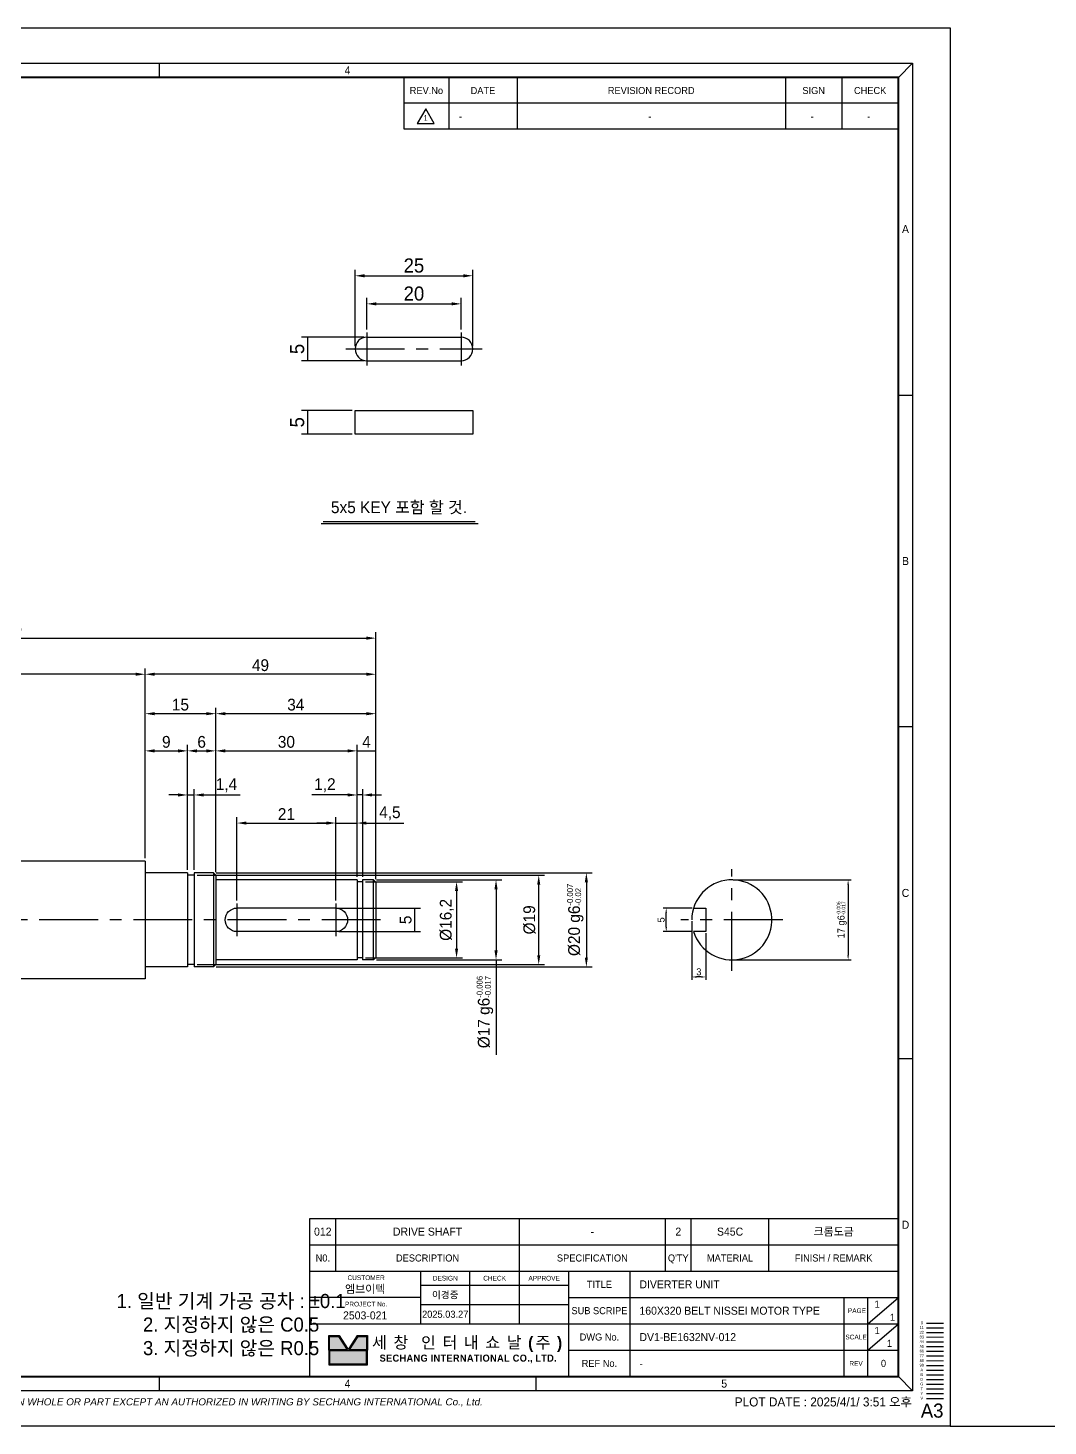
# Model space of a CAD drawing. Header units: inches. Extents: x 0 to 23821, y 0 to 11279.
# Drawn here: x 17704.1 to 17920.8, y 4956 to 5253 of the extents above; entities that cross this region are included whole.
import ezdxf
from ezdxf.enums import TextEntityAlignment as Align

# ---------------------------------------------------------------- set-up
doc = ezdxf.new("R2010")
doc.units = ezdxf.units.IN
doc.header["$LTSCALE"] = 10
doc.header["$MEASUREMENT"] = 0
for name, pattern in [('CENTER', [2, 1.25, -0.25, 0.25, -0.25]), ('HIDDEN', [0.375, 0.25, -0.125]), ('PHANTOM', [2.5, 1.25, -0.25, 0.25, -0.25, 0.25, -0.25])]:
    doc.linetypes.add(name, pattern=pattern)
doc.layers.get('Defpoints').update_dxf_attribs({"color": 8})
for name, color, linetype in [('11', 1, 'CENTER'), ('22', 2, 'HIDDEN'), ('44', 4, 'Continuous'), ('55', 5, 'Continuous'), ('66', 6, 'PHANTOM'), ('77', 40, 'HIDDEN'), ('99', 181, 'Continuous'), ('A', 8, 'Continuous'), ('B', 123, 'Continuous'), ('CENTER LINE', 1, 'CENTER'), ('D', 3, 'Continuous'), ('G', 231, 'Continuous'), ('T', 3, 'Continuous'), ('V', 1, 'Continuous'), ('Y', 60, 'Continuous')]:
    doc.layers.add(name, color=color, linetype=linetype)
doc.layers.add('33', color=3, linetype='PHANTOM', lineweight=9)
doc.layers.add('88', color=35, linetype='Continuous', lineweight=5)
doc.styles.add('ROMANS', font='romans.shx', dxfattribs={"width": 0.9, "bigfont": 'whgtxt.shx'})
doc.styles.add('SCI', font='')
doc.styles.get('SCI').set_extended_font_data('Gulim')
doc.dimstyles.new('SCH', dxfattribs={"dimtxt": 2.5, "dimasz": 2, "dimexe": 1.25, "dimexo": 0.625, "dimtad": 1, "dimdec": 8, "dimtxsty": 'SCI', "dimcen": 2.5, "dimclrd": 4, "dimclre": 4, "dimclrt": 7, "dimadec": 8, "dimazin": 2, "dimtfac": 1, "dimtdec": 8, "dimtmove": 0, "dimatfit": 3, "dimfxl": 1, "dimarcsym": 0})
doc.dimstyles.new('SCH$0', dxfattribs={"dimtxt": 2.5, "dimasz": 2, "dimexe": 1.25, "dimexo": 0.625, "dimtad": 1, "dimdec": 3, "dimtxsty": 'SCI', "dimcen": 2.5, "dimclrd": 4, "dimclre": 4, "dimclrt": 7, "dimadec": 8, "dimazin": 2, "dimtfac": 1, "dimtdec": 3, "dimtmove": 0, "dimatfit": 3, "dimfxl": 1, "dimarcsym": 0})

# ---------------------------------------------------------------- blocks, each defined once
blk = doc.blocks.new('A$C817d2088')
for p, q in [((-2.5, 5.5), (-2.5, 8.12)), ((2.5, 8.12), (2.5, 5.5)), ((2.5, 5.5), (-2.5, 5.5))]:
    blk.add_line(p, q)
blk.add_arc((0, 0), 8.5, 107.1046, 90)
at = {"layer": '11'}
for p, q in [((0, -10.8), (0, 10.8)), ((-10.8, 0), (10.8, 0))]:
    blk.add_line(p, q, dxfattribs=at)
blk = doc.blocks.new('*D1171')
at = {"color": 4, "lineweight": -2, "transparency": 16777216}
for p, q in [((17853.93, 5071.99), (17878.94, 5071.99)), ((17878.32, 5070.99), (17878.32, 5055.99)), ((17853.93, 5054.99), (17878.94, 5054.99))]:
    blk.add_line(p, q, dxfattribs=at)
at = {"color": 4, "transparency": 16777216}
for points in [[(17878.15, 5070.99), (17878.48, 5070.99), (17878.32, 5071.99)], [(17878.15, 5055.99), (17878.48, 5055.99), (17878.32, 5054.99)]]:
    blk.add_solid(points, dxfattribs=at)
at = {"layer": 'Defpoints', "color": 0, "transparency": 16777216}
for p in [(17853.62, 5071.99), (17853.62, 5054.99), (17878.32, 5054.99)]:
    blk.add_point(p, dxfattribs=at)
at = {"color": 7, "transparency": 16777216, "insert": (17876.96, 5063.49), "char_height": 1.5, "attachment_point": 5, "rotation": 90, "style": 'SCI'}
blk.add_mtext('\\A1;17{\\H1.00x;\\C7; g6{\\H0.5x;\\S-0.006^ -0.017;}}', dxfattribs=at)
blk = doc.blocks.new('*D1276')
at = {"color": 4, "lineweight": -2, "transparency": 16777216}
for p, q in [((17845.12, 5063.18), (17845.12, 5050.73)), ((17848.12, 5060.68), (17848.12, 5050.73)), ((17847.12, 5051.36), (17846.12, 5051.36))]:
    blk.add_line(p, q, dxfattribs=at)
at = {"color": 4, "transparency": 16777216}
for points in [[(17846.12, 5051.52), (17846.12, 5051.19), (17845.12, 5051.36)], [(17847.12, 5051.52), (17847.12, 5051.19), (17848.12, 5051.36)]]:
    blk.add_solid(points, dxfattribs=at)
at = {"layer": 'Defpoints', "color": 0, "transparency": 16777216}
for p in [(17845.12, 5063.49), (17848.12, 5060.99), (17845.12, 5051.36)]:
    blk.add_point(p, dxfattribs=at)
at = {"color": 7, "transparency": 16777216, "insert": (17846.62, 5052.44), "char_height": 1.5, "attachment_point": 5, "style": 'SCI'}
blk.add_mtext('3', dxfattribs=at)
blk = doc.blocks.new('*D1277')
at = {"color": 4, "lineweight": -2, "transparency": 16777216}
for p, q in [((17845.18, 5065.99), (17839.06, 5065.99)), ((17839.69, 5061.99), (17839.69, 5064.99)), ((17845.18, 5060.99), (17839.06, 5060.99))]:
    blk.add_line(p, q, dxfattribs=at)
at = {"color": 4, "transparency": 16777216}
for points in [[(17839.52, 5064.99), (17839.85, 5064.99), (17839.69, 5065.99)], [(17839.52, 5061.99), (17839.85, 5061.99), (17839.69, 5060.99)]]:
    blk.add_solid(points, dxfattribs=at)
at = {"layer": 'Defpoints', "color": 0, "transparency": 16777216}
for p in [(17839.69, 5065.99), (17845.5, 5065.99), (17845.5, 5060.99)]:
    blk.add_point(p, dxfattribs=at)
at = {"color": 7, "transparency": 16777216, "insert": (17838.61, 5063.49), "char_height": 1.5, "attachment_point": 5, "rotation": 90, "style": 'SCI'}
blk.add_mtext('5', dxfattribs=at)
blk = doc.blocks.new('A$Ce71b497e')
for p, q in [((-69.5, 12.5), (0, 12.5)), ((-69.5, 12.5), (-69.5, -12.5)), ((0, 12.5), (0, -12.5)), ((-84.5, 9.5), (-84, 10)), ((-84.5, 9.5), (-84.5, -9.5)), ((-84, 10), (-79.9, 10)), ((-84, 10), (-84, -10)), ((-79.9, 10), (-79.9, -10)), ((-79.9, 9.5), (-78.5, 9.5)), ((-78.5, 10), (-69.5, 10)), ((-78.5, 10), (-78.5, -10)), ((0, 10), (39, 10)), ((40, 9), (39, 10)), ((39, -10), (39, 10)), ((40, 9), (40, -9)), ((-118.5, 8), (-118, 8.5)), ((-118.5, 8), (-118.5, -8)), ((-118, 8.5), (-115.7, 8.5)), ((-118, -8.5), (-118, 8.5)), ((-115.7, 8.5), (-115.7, -8.5)), ((-115.7, 8.1), (-114.5, 8.1)), ((-114.5, 8.5), (-114.5, -8.5)), ((-114.5, 8.5), (-84.5, 8.5)), ((7.5, 3), (32.5, 3)), ((-110, 2.5), (-89, 2.5)), ((-110, -2.5), (-89, -2.5)), ((7.5, -3), (32.5, -3)), ((-118.5, -8), (-118, -8.5)), ((-118, -8.5), (-115.7, -8.5)), ((-115.7, -8.1), (-114.5, -8.1)), ((-114.5, -8.5), (-84.5, -8.5)), ((-84.5, -9.5), (-84, -10)), ((-84, -10), (-79.9, -10)), ((-79.9, -9.5), (-78.5, -9.5)), ((-78.5, -10), (-69.5, -10)), ((0, -10), (39, -10)), ((40, -9), (39, -10)), ((-69.5, -12.5), (0, -12.5))]:
    blk.add_line(p, q)
for centre, radius, start, end in [((7.5, 0), 3, 90, 270), ((32.5, 0), 3, 270, 90), ((-110, 0), 2.5, 90, 270), ((-89, 0), 2.5, 270, 90)]:
    blk.add_arc(centre, radius, start, end)
at = {"layer": '11'}
for p, q in [((-110, 3.5), (-110, -3.5)), ((-89, 3.5), (-89, -3.5)), ((7.5, 4), (7.5, -4)), ((32.5, 4), (32.5, -4)), ((-119.5, 0), (41, 0))]:
    blk.add_line(p, q, dxfattribs=at)
blk = doc.blocks.new('*D1360')
at = {"color": 4, "lineweight": -2, "transparency": 16777216}
for p, q in [((17748.52, 5067.62), (17748.52, 5085.31)), ((17769.52, 5067.62), (17769.52, 5085.31)), ((17750.52, 5084.06), (17767.52, 5084.06))]:
    blk.add_line(p, q, dxfattribs=at)
at = {"color": 4, "transparency": 16777216}
for points in [[(17750.52, 5084.39), (17750.52, 5083.72), (17748.52, 5084.06)], [(17767.52, 5084.39), (17767.52, 5083.72), (17769.52, 5084.06)]]:
    blk.add_solid(points, dxfattribs=at)
at = {"layer": 'Defpoints', "color": 0, "transparency": 16777216}
for p in [(17769.52, 5084.06), (17748.52, 5066.99), (17769.52, 5066.99)]:
    blk.add_point(p, dxfattribs=at)
at = {"color": 7, "transparency": 16777216, "insert": (17759.02, 5085.97), "char_height": 2.5, "attachment_point": 5, "style": 'SCI'}
blk.add_mtext('21', dxfattribs=at)
blk = doc.blocks.new('*D1361')
at = {"color": 4, "lineweight": -2, "transparency": 16777216}
for p, q in [((17744.02, 5073.62), (17744.02, 5100.64)), ((17774.02, 5072.62), (17774.02, 5100.64)), ((17746.02, 5099.39), (17772.02, 5099.39))]:
    blk.add_line(p, q, dxfattribs=at)
at = {"color": 4, "transparency": 16777216}
for points in [[(17746.02, 5099.72), (17746.02, 5099.05), (17744.02, 5099.39)], [(17772.02, 5099.72), (17772.02, 5099.05), (17774.02, 5099.39)]]:
    blk.add_solid(points, dxfattribs=at)
at = {"layer": 'Defpoints', "color": 0, "transparency": 16777216}
for p in [(17774.02, 5099.39), (17744.02, 5072.99), (17774.02, 5071.99)]:
    blk.add_point(p, dxfattribs=at)
at = {"color": 7, "transparency": 16777216, "insert": (17759.02, 5101.29), "char_height": 2.5, "attachment_point": 5, "style": 'SCI'}
blk.add_mtext('30', dxfattribs=at)
blk = doc.blocks.new('*D1362')
at = {"color": 4, "lineweight": -2, "transparency": 16777216}
for p, q in [((17774.02, 5072.62), (17774.02, 5091.27)), ((17775.22, 5072.62), (17775.22, 5091.27)), ((17772.02, 5090.02), (17764.39, 5090.02)), ((17775.22, 5090.02), (17774.02, 5090.02)), ((17777.22, 5090.02), (17779.22, 5090.02))]:
    blk.add_line(p, q, dxfattribs=at)
at = {"color": 4, "transparency": 16777216}
for points in [[(17772.02, 5090.36), (17772.02, 5089.69), (17774.02, 5090.02)], [(17777.22, 5090.36), (17777.22, 5089.69), (17775.22, 5090.02)]]:
    blk.add_solid(points, dxfattribs=at)
at = {"layer": 'Defpoints', "color": 0, "transparency": 16777216}
for p in [(17774.02, 5090.02), (17774.02, 5071.99), (17775.22, 5071.99)]:
    blk.add_point(p, dxfattribs=at)
at = {"color": 7, "transparency": 16777216, "insert": (17767.2, 5092.09), "char_height": 2.5, "attachment_point": 5, "style": 'SCI'}
blk.add_mtext('1,2', dxfattribs=at)
blk = doc.blocks.new('*D1278')
at = {"color": 4, "lineweight": -2, "transparency": 16777216}
for p, q in [((17774.02, 5072.62), (17774.02, 5100.64)), ((17778.02, 5072.12), (17778.02, 5100.64)), ((17774.02, 5099.39), (17778.02, 5099.39))]:
    blk.add_line(p, q, dxfattribs=at)
at = {"layer": 'Defpoints', "color": 0, "transparency": 16777216}
for p in [(17778.02, 5099.39), (17774.02, 5071.99), (17778.02, 5071.49)]:
    blk.add_point(p, dxfattribs=at)
at = {"color": 7, "transparency": 16777216, "insert": (17776.02, 5101.3), "char_height": 2.5, "attachment_point": 5, "style": 'SCI'}
blk.add_mtext('4', dxfattribs=at)
blk = doc.blocks.new('*D1279')
at = {"color": 4, "lineweight": -2, "transparency": 16777216}
for p, q in [((17744.02, 5073.62), (17744.02, 5108.54)), ((17778.02, 5072.12), (17778.02, 5108.54)), ((17776.02, 5107.29), (17746.02, 5107.29))]:
    blk.add_line(p, q, dxfattribs=at)
at = {"color": 4, "transparency": 16777216}
for points in [[(17746.02, 5107.62), (17746.02, 5106.96), (17744.02, 5107.29)], [(17776.02, 5107.62), (17776.02, 5106.96), (17778.02, 5107.29)]]:
    blk.add_solid(points, dxfattribs=at)
at = {"layer": 'Defpoints', "color": 0, "transparency": 16777216}
for p in [(17744.02, 5107.29), (17744.02, 5072.99), (17778.02, 5071.49)]:
    blk.add_point(p, dxfattribs=at)
at = {"color": 7, "transparency": 16777216, "insert": (17761.02, 5109.2), "char_height": 2.5, "attachment_point": 5, "style": 'SCI'}
blk.add_mtext('34', dxfattribs=at)
blk = doc.blocks.new('*D1280')
at = {"color": 4, "lineweight": -2, "transparency": 16777216}
for p, q in [((17729.02, 5076.62), (17729.02, 5100.64)), ((17738.02, 5074.12), (17738.02, 5100.64)), ((17731.02, 5099.39), (17736.02, 5099.39))]:
    blk.add_line(p, q, dxfattribs=at)
at = {"color": 4, "transparency": 16777216}
for points in [[(17731.02, 5099.72), (17731.02, 5099.05), (17729.02, 5099.39)], [(17736.02, 5099.72), (17736.02, 5099.05), (17738.02, 5099.39)]]:
    blk.add_solid(points, dxfattribs=at)
at = {"layer": 'Defpoints', "color": 0, "transparency": 16777216}
for p in [(17738.02, 5099.39), (17729.02, 5075.99), (17738.02, 5073.49)]:
    blk.add_point(p, dxfattribs=at)
at = {"color": 7, "transparency": 16777216, "insert": (17733.52, 5101.29), "char_height": 2.5, "attachment_point": 5, "style": 'SCI'}
blk.add_mtext('9', dxfattribs=at)
blk = doc.blocks.new('*D1281')
at = {"color": 4, "lineweight": -2, "transparency": 16777216}
for p, q in [((17738.02, 5074.12), (17738.02, 5100.64)), ((17744.02, 5073.62), (17744.02, 5100.64)), ((17740.02, 5099.39), (17742.02, 5099.39))]:
    blk.add_line(p, q, dxfattribs=at)
at = {"color": 4, "transparency": 16777216}
for points in [[(17740.02, 5099.72), (17740.02, 5099.05), (17738.02, 5099.39)], [(17742.02, 5099.72), (17742.02, 5099.05), (17744.02, 5099.39)]]:
    blk.add_solid(points, dxfattribs=at)
at = {"layer": 'Defpoints', "color": 0, "transparency": 16777216}
for p in [(17744.02, 5099.39), (17738.02, 5073.49), (17744.02, 5072.99)]:
    blk.add_point(p, dxfattribs=at)
at = {"color": 7, "transparency": 16777216, "insert": (17741.02, 5101.29), "char_height": 2.5, "attachment_point": 5, "style": 'SCI'}
blk.add_mtext('6', dxfattribs=at)
blk = doc.blocks.new('*D1282')
at = {"color": 4, "lineweight": -2, "transparency": 16777216}
for p, q in [((17729.02, 5076.62), (17729.02, 5108.54)), ((17744.02, 5073.62), (17744.02, 5108.54)), ((17742.02, 5107.29), (17731.02, 5107.29))]:
    blk.add_line(p, q, dxfattribs=at)
at = {"color": 4, "transparency": 16777216}
for points in [[(17731.02, 5107.62), (17731.02, 5106.96), (17729.02, 5107.29)], [(17742.02, 5107.62), (17742.02, 5106.96), (17744.02, 5107.29)]]:
    blk.add_solid(points, dxfattribs=at)
at = {"layer": 'Defpoints', "color": 0, "transparency": 16777216}
for p in [(17729.02, 5107.29), (17729.02, 5075.99), (17744.02, 5072.99)]:
    blk.add_point(p, dxfattribs=at)
at = {"color": 7, "transparency": 16777216, "insert": (17736.52, 5109.2), "char_height": 2.5, "attachment_point": 5, "style": 'SCI'}
blk.add_mtext('15', dxfattribs=at)
blk = doc.blocks.new('*D1283')
at = {"color": 4, "lineweight": -2, "transparency": 16777216}
for p, q in [((17738.02, 5074.12), (17738.02, 5091.27)), ((17739.42, 5074.12), (17739.42, 5091.27)), ((17736.02, 5090.02), (17734.02, 5090.02)), ((17738.02, 5090.02), (17739.42, 5090.02)), ((17741.42, 5090.02), (17749.17, 5090.02))]:
    blk.add_line(p, q, dxfattribs=at)
at = {"color": 4, "transparency": 16777216}
for points in [[(17736.02, 5090.36), (17736.02, 5089.69), (17738.02, 5090.02)], [(17741.42, 5090.36), (17741.42, 5089.69), (17739.42, 5090.02)]]:
    blk.add_solid(points, dxfattribs=at)
at = {"layer": 'Defpoints', "color": 0, "transparency": 16777216}
for p in [(17739.42, 5090.02), (17738.02, 5073.49), (17739.42, 5073.49)]:
    blk.add_point(p, dxfattribs=at)
at = {"color": 7, "transparency": 16777216, "insert": (17746.29, 5092.09), "char_height": 2.5, "attachment_point": 5, "style": 'SCI'}
blk.add_mtext('1,4', dxfattribs=at)
blk = doc.blocks.new('*D1284')
at = {"color": 4, "lineweight": -2, "transparency": 16777216}
for p, q in [((17769.52, 5067.62), (17769.52, 5085.31)), ((17774.02, 5072.62), (17774.02, 5085.31)), ((17767.52, 5084.06), (17765.52, 5084.06)), ((17769.52, 5084.06), (17774.02, 5084.06)), ((17776.02, 5084.06), (17783.98, 5084.06))]:
    blk.add_line(p, q, dxfattribs=at)
at = {"color": 4, "transparency": 16777216}
for points in [[(17767.52, 5084.39), (17767.52, 5083.72), (17769.52, 5084.06)], [(17776.02, 5084.39), (17776.02, 5083.72), (17774.02, 5084.06)]]:
    blk.add_solid(points, dxfattribs=at)
at = {"layer": 'Defpoints', "color": 0, "transparency": 16777216}
for p in [(17774.02, 5084.06), (17774.02, 5071.99), (17769.52, 5066.99)]:
    blk.add_point(p, dxfattribs=at)
at = {"color": 7, "transparency": 16777216, "insert": (17781, 5086.12), "char_height": 2.5, "attachment_point": 5, "style": 'SCI'}
blk.add_mtext('4,5', dxfattribs=at)
blk = doc.blocks.new('*D1285')
at = {"color": 4, "lineweight": -2, "transparency": 16777216}
for p, q in [((17729.02, 5076.62), (17729.02, 5116.92)), ((17776.02, 5115.67), (17731.02, 5115.67)), ((17778.02, 5072.12), (17778.02, 5116.92))]:
    blk.add_line(p, q, dxfattribs=at)
at = {"color": 4, "transparency": 16777216}
for points in [[(17731.02, 5116), (17731.02, 5115.34), (17729.02, 5115.67)], [(17776.02, 5116), (17776.02, 5115.34), (17778.02, 5115.67)]]:
    blk.add_solid(points, dxfattribs=at)
at = {"layer": 'Defpoints', "color": 0, "transparency": 16777216}
for p in [(17729.02, 5115.67), (17729.02, 5075.99), (17778.02, 5071.49)]:
    blk.add_point(p, dxfattribs=at)
at = {"color": 7, "transparency": 16777216, "insert": (17753.52, 5117.58), "char_height": 2.5, "attachment_point": 5, "style": 'SCI'}
blk.add_mtext('49', dxfattribs=at)
blk = doc.blocks.new('*D1286')
at = {"color": 4, "lineweight": -2, "transparency": 16777216}
for p, q in [((17659.52, 5076.62), (17659.52, 5116.92)), ((17727.02, 5115.67), (17661.52, 5115.67)), ((17729.02, 5076.62), (17729.02, 5116.92))]:
    blk.add_line(p, q, dxfattribs=at)
at = {"color": 4, "transparency": 16777216}
for points in [[(17661.52, 5116), (17661.52, 5115.34), (17659.52, 5115.67)], [(17727.02, 5116), (17727.02, 5115.34), (17729.02, 5115.67)]]:
    blk.add_solid(points, dxfattribs=at)
at = {"layer": 'Defpoints', "color": 0, "transparency": 16777216}
for p in [(17659.52, 5115.67), (17659.52, 5075.99), (17729.02, 5075.99)]:
    blk.add_point(p, dxfattribs=at)
at = {"color": 7, "transparency": 16777216, "insert": (17694.27, 5117.73), "char_height": 2.5, "attachment_point": 5, "style": 'SCI'}
blk.add_mtext('69,5', dxfattribs=at)
blk = doc.blocks.new('*D1290')
at = {"color": 4, "lineweight": -2, "transparency": 16777216}
for p, q in [((17619.52, 5073.12), (17619.52, 5124.59)), ((17621.52, 5123.34), (17776.02, 5123.34)), ((17778.02, 5072.12), (17778.02, 5124.59))]:
    blk.add_line(p, q, dxfattribs=at)
at = {"color": 4, "transparency": 16777216}
for points in [[(17621.52, 5123.67), (17621.52, 5123.01), (17619.52, 5123.34)], [(17776.02, 5123.67), (17776.02, 5123.01), (17778.02, 5123.34)]]:
    blk.add_solid(points, dxfattribs=at)
at = {"layer": 'Defpoints', "color": 0, "transparency": 16777216}
for p in [(17778.02, 5123.34), (17619.52, 5072.49), (17778.02, 5071.49)]:
    blk.add_point(p, dxfattribs=at)
at = {"color": 7, "transparency": 16777216, "insert": (17698.77, 5125.4), "char_height": 2.5, "attachment_point": 5, "style": 'SCI'}
blk.add_mtext('158,5', dxfattribs=at)
blk = doc.blocks.new('*D1291')
at = {"color": 4, "lineweight": -2, "transparency": 16777216}
for p, q in [((17770.14, 5065.99), (17787.51, 5065.99)), ((17786.26, 5065.99), (17786.26, 5060.99)), ((17770.14, 5060.99), (17787.51, 5060.99))]:
    blk.add_line(p, q, dxfattribs=at)
at = {"layer": 'Defpoints', "color": 0, "transparency": 16777216}
for p in [(17769.52, 5065.99), (17769.52, 5060.99), (17786.26, 5060.99)]:
    blk.add_point(p, dxfattribs=at)
at = {"color": 7, "transparency": 16777216, "insert": (17784.35, 5063.49), "char_height": 2.5, "attachment_point": 5, "rotation": 90, "style": 'SCI'}
blk.add_mtext('5', dxfattribs=at)
blk = doc.blocks.new('*D1292')
at = {"color": 4, "lineweight": -2, "transparency": 16777216}
for p, q in [((17775.84, 5071.59), (17796.41, 5071.59)), ((17795.16, 5069.59), (17795.16, 5057.39)), ((17775.84, 5055.39), (17796.41, 5055.39))]:
    blk.add_line(p, q, dxfattribs=at)
at = {"color": 4, "transparency": 16777216}
for points in [[(17794.82, 5069.59), (17795.49, 5069.59), (17795.16, 5071.59)], [(17794.82, 5057.39), (17795.49, 5057.39), (17795.16, 5055.39)]]:
    blk.add_solid(points, dxfattribs=at)
at = {"layer": 'Defpoints', "color": 0, "transparency": 16777216}
for p in [(17775.22, 5071.59), (17775.22, 5055.39), (17795.16, 5055.39)]:
    blk.add_point(p, dxfattribs=at)
at = {"color": 7, "transparency": 16777216, "insert": (17793.09, 5063.49), "char_height": 2.5, "attachment_point": 5, "rotation": 90, "style": 'SCI'}
blk.add_mtext('%%C16,2', dxfattribs=at)
blk = doc.blocks.new('*D1293')
at = {"color": 4, "lineweight": -2, "transparency": 16777216}
for p, q in [((17778.14, 5071.99), (17804.79, 5071.99)), ((17803.54, 5069.99), (17803.54, 5056.99)), ((17778.14, 5054.99), (17804.79, 5054.99)), ((17803.54, 5054.99), (17803.54, 5034.81))]:
    blk.add_line(p, q, dxfattribs=at)
at = {"color": 4, "transparency": 16777216}
for points in [[(17803.21, 5069.99), (17803.88, 5069.99), (17803.54, 5071.99)], [(17803.21, 5056.99), (17803.88, 5056.99), (17803.54, 5054.99)]]:
    blk.add_solid(points, dxfattribs=at)
at = {"layer": 'Defpoints', "color": 0, "transparency": 16777216}
for p in [(17777.52, 5071.99), (17777.52, 5054.99), (17803.54, 5054.99)]:
    blk.add_point(p, dxfattribs=at)
at = {"color": 7, "transparency": 16777216, "insert": (17801.19, 5043.9), "char_height": 2.5, "attachment_point": 5, "rotation": 90, "style": 'SCI'}
blk.add_mtext('\\A1;%%C17{\\H1.00x;\\C7; g6{\\H0.5x;\\S-0.006^ -0.017;}}', dxfattribs=at)
blk = doc.blocks.new('*D1294')
at = {"color": 4, "lineweight": -2, "transparency": 16777216}
for p, q in [((17740.04, 5072.99), (17813.86, 5072.99)), ((17812.61, 5055.99), (17812.61, 5070.99)), ((17740.04, 5053.99), (17813.86, 5053.99))]:
    blk.add_line(p, q, dxfattribs=at)
at = {"color": 4, "transparency": 16777216}
for points in [[(17812.28, 5070.99), (17812.94, 5070.99), (17812.61, 5072.99)], [(17812.28, 5055.99), (17812.94, 5055.99), (17812.61, 5053.99)]]:
    blk.add_solid(points, dxfattribs=at)
at = {"layer": 'Defpoints', "color": 0, "transparency": 16777216}
for p in [(17739.42, 5072.99), (17812.61, 5072.99), (17739.42, 5053.99)]:
    blk.add_point(p, dxfattribs=at)
at = {"color": 7, "transparency": 16777216, "insert": (17810.64, 5063.49), "char_height": 2.5, "attachment_point": 5, "rotation": 90, "style": 'SCI'}
blk.add_mtext('%%C19', dxfattribs=at)
blk = doc.blocks.new('*D1295')
at = {"color": 4, "lineweight": -2, "transparency": 16777216}
for p, q in [((17744.14, 5073.49), (17823.98, 5073.49)), ((17822.73, 5071.49), (17822.73, 5055.49)), ((17744.14, 5053.49), (17823.98, 5053.49))]:
    blk.add_line(p, q, dxfattribs=at)
at = {"color": 4, "transparency": 16777216}
for points in [[(17822.4, 5071.49), (17823.06, 5071.49), (17822.73, 5073.49)], [(17822.4, 5055.49), (17823.06, 5055.49), (17822.73, 5053.49)]]:
    blk.add_solid(points, dxfattribs=at)
at = {"layer": 'Defpoints', "color": 0, "transparency": 16777216}
for p in [(17743.52, 5073.49), (17743.52, 5053.49), (17822.73, 5053.49)]:
    blk.add_point(p, dxfattribs=at)
at = {"color": 7, "transparency": 16777216, "insert": (17820.37, 5063.49), "char_height": 2.5, "attachment_point": 5, "rotation": 90, "style": 'SCI'}
blk.add_mtext('\\A1;%%C20{\\H1.00x;\\C7; g6{\\H0.5x;\\S-0.007^ -0.02;}}', dxfattribs=at)
blk = doc.blocks.new('A$C5b8731fd')
for p, q in [((0, 0), (-2.25, -3.9)), ((2.25, -3.9), (0, 0)), ((-2.25, -3.9), (2.25, -3.9))]:
    blk.add_line(p, q)
blk = doc.blocks.new('SECHANG REV')
at = {"color": 7}
blk.add_line((-52.5, 0), (-52.5, 5.5), dxfattribs=at)
at = {"color": 3}
for p, q in [((-43, 5.5), (-43, 0)), ((-28.5, 5.5), (-28.5, 0)), ((28.5, 5.5), (28.5, 0)), ((40.5, 5.5), (40.5, 0)), ((52.5, 5.5), (52.5, 0))]:
    blk.add_line(p, q, dxfattribs=at)
blk.add_line((52.5, 0), (-52.5, 0))
blk = doc.blocks.new('A$Ce02b700d')
h = blk.add_hatch(color=5)
h.dxf.hatch_style = 1
h.paths.add_polyline_path([(145.04, -139), (144.1, -139), (144.1, -140.4), (145.97, -140.4)])
h.paths.add_polyline_path([(148.03, -139), (147.09, -139), (146.16, -140.4), (148.03, -140.4)])
h.paths.add_polyline_path([(148.03, -140.5), (144.1, -140.5), (144.1, -141.9), (148.03, -141.9)])
at = {"color": 2}
for p, q in [((6, -3.75), (7.5, -5.25)), ((46, -5), (46, -3.75)), ((46, -3.75), (46, -5.25)), ((86, -3.75), (86, -5.25)), ((126, -3.75), (126, -5.25)), ((206, -3.75), (204.5, -5.25)), ((7.5, -143.25), (6, -144.75)), ((46, -143.25), (46, -144.75)), ((86, -143.25), (86, -144.75)), ((126, -143.25), (126, -144.75)), ((166, -143.25), (166, -144.75)), ((204.5, -143.25), (206, -144.75))]:
    blk.add_line(p, q, dxfattribs=at)
at = {"color": 40}
for p, q in [((23.5, -9.25), (23.5, -5.25)), ((46, -9.25), (46, -5.25))]:
    blk.add_line(p, q, dxfattribs=at)
at = {"color": 3}
blk.add_line((152, -5.25), (204.5, -5.25), dxfattribs=at)
blk.add_line((152, -5.25), (204.5, -5.25), dxfattribs=at)
for p, q in [((6, -39), (7.5, -39)), ((204.5, -39), (206, -39)), ((7.5, -74.25), (6, -74.25)), ((206, -74.25), (204.5, -74.25)), ((7.5, -109.5), (6, -109.5)), ((206, -109.5), (204.5, -109.5)), ((142, -126.45), (204.5, -126.45)), ((142, -143.25), (142, -126.45)), ((204.5, -126.45), (204.5, -143.25)), ((142, -129.25), (204.5, -129.25)), ((142, -132.05), (204.5, -132.05)), ((153.75, -132.05), (153.75, -137.65)), ((159, -137.65), (159, -132.05)), ((164.25, -137.65), (164.25, -132.05)), ((169.5, -143.25), (169.5, -132.05)), ((153.75, -133.55), (169.5, -133.55)), ((198.75, -143.25), (198.75, -134.85)), ((201.25, -137.65), (204.5, -134.85)), ((201.25, -143.25), (201.25, -134.85)), ((142, -137.65), (204.5, -137.65)), ((201.25, -140.45), (204.5, -137.65)), ((207.48, -137.56), (209.29, -137.56)), ((144, -140.45), (144, -138.9)), ((144, -138.9), (145.1, -138.9)), ((144.1, -140.4), (144.1, -139)), ((144.1, -139), (145.04, -139)), ((145.04, -139), (145.97, -140.4)), ((145.1, -138.9), (146.07, -140.36)), ((147.04, -138.9), (146.07, -140.36)), ((147.09, -139), (146.16, -140.4)), ((147.04, -138.9), (148.13, -138.9)), ((147.09, -139), (148.03, -139)), ((148.03, -139), (148.03, -140.4)), ((148.13, -138.9), (148.13, -140.45)), ((144, -140.45), (144, -142)), ((145.97, -140.4), (144.1, -140.4)), ((148.03, -140.5), (144.1, -140.5)), ((144.1, -140.5), (144.1, -141.9)), ((148.03, -140.4), (146.16, -140.4)), ((148.03, -141.9), (148.03, -140.5)), ((148.13, -142), (148.13, -140.45)), ((144, -142), (148.13, -142)), ((144.1, -141.9), (148.03, -141.9)), ((142, -143.25), (204.5, -143.25))]:
    blk.add_line(p, q)
at = {"color": 1}
blk.add_lwpolyline([(0, 0), (210, 0), (210, -148.5), (0, -148.5)], close=True, dxfattribs=at)
at = {"color": 2}
blk.add_lwpolyline([(6, -3.75), (206, -3.75), (206, -144.75), (6, -144.75)], close=True, dxfattribs=at)
at = {"const_width": 0.2}
blk.add_lwpolyline([(7.5, -5.25), (204.5, -5.25), (204.5, -143.25), (7.5, -143.25)], close=True, dxfattribs=at)
at = {"color": 40}
blk.add_lwpolyline([(7.5, -9.25), (46, -9.25)], dxfattribs=at)
for points in [[(22.22, -16.54), (23.84, -13.72), (20.59, -13.72)], [(25.47, -16.54), (27.09, -13.72), (23.84, -13.72)], [(33.58, -16.54), (35.21, -13.72), (31.96, -13.72)], [(36.83, -16.54), (38.46, -13.72), (35.21, -13.72)], [(40.08, -16.54), (41.71, -13.72), (38.46, -13.72)]]:
    blk.add_lwpolyline(points, close=True)
blk.add_circle((14.59, -14.92), 3.75)
at = {"layer": '11'}
blk.add_line((207.48, -138.06), (209.29, -138.06), dxfattribs=at)
at = {"layer": '22'}
blk.add_line((207.48, -138.56), (209.29, -138.56), dxfattribs=at)
at = {"layer": '33'}
blk.add_line((207.48, -139.06), (209.29, -139.06), dxfattribs=at)
at = {"layer": '44'}
blk.add_line((207.48, -139.56), (209.29, -139.56), dxfattribs=at)
at = {"layer": '55'}
blk.add_line((207.48, -140.06), (209.29, -140.06), dxfattribs=at)
at = {"layer": '66'}
blk.add_line((207.48, -140.56), (209.29, -140.56), dxfattribs=at)
at = {"layer": '77'}
blk.add_line((207.48, -141.06), (209.29, -141.06), dxfattribs=at)
at = {"layer": '88'}
blk.add_line((207.48, -141.56), (209.29, -141.56), dxfattribs=at)
at = {"layer": '99'}
blk.add_line((207.48, -142.06), (209.29, -142.06), dxfattribs=at)
at = {"layer": 'A'}
blk.add_line((207.48, -142.56), (209.29, -142.56), dxfattribs=at)
at = {"layer": 'B'}
blk.add_line((207.48, -143.06), (209.29, -143.06), dxfattribs=at)
at = {"layer": 'D'}
for p, q in [((144.75, -129.25), (144.75, -126.45)), ((164.25, -129.25), (164.25, -126.45)), ((179.75, -129.25), (179.75, -126.45)), ((182.5, -129.25), (182.5, -126.45)), ((190.75, -129.25), (190.75, -126.45)), ((144.75, -132.05), (144.75, -129.25)), ((164.25, -132.05), (164.25, -129.25)), ((179.75, -132.05), (179.75, -129.25)), ((182.5, -132.05), (182.5, -129.25)), ((190.75, -132.05), (190.75, -129.25)), ((176, -143.25), (176, -132.05)), ((153.75, -134.85), (142, -134.85)), ((169.5, -134.85), (204.5, -134.85)), ((153.75, -135.6), (169.5, -135.6)), ((169.5, -140.45), (204.5, -140.45)), ((207.48, -143.56), (209.29, -143.56))]:
    blk.add_line(p, q, dxfattribs=at)
at = {"layer": 'G'}
blk.add_line((207.48, -144.06), (209.29, -144.06), dxfattribs=at)
at = {"layer": 'T'}
blk.add_line((207.48, -144.56), (209.29, -144.56), dxfattribs=at)
at = {"layer": 'V'}
blk.add_line((207.48, -145.56), (209.29, -145.56), dxfattribs=at)
at = {"layer": 'Y'}
blk.add_line((207.48, -145.06), (209.29, -145.06), dxfattribs=at)
for name, p, xscale, yscale, zscale in [('SECHANG REV', (178.25, -8), 0.5, 0.5, 0.5), ('SECHANG REV', (178.25, -10.75), 0.5, 0.5, 0.5), ('A$C5b8731fd', (154.3, -8.58), 0.3999999999999999, 0.3999999999999999, 0.3999999999999999)]:
    blk.add_blockref(name, p, dxfattribs=dict(xscale=xscale, yscale=yscale, zscale=zscale))
at = {"color": 2, "style": 'SCI'}
blk.add_text('1', height=0.5, dxfattribs=at).set_placement((26, -4.38), align=Align.MIDDLE_CENTER)
at = {"style": 'SCI'}
for s, height, p in [('Project No.', 2, (15.5, -7.25)), ('N0.', 0.75, (143.38, -130.65)), ('DESCRIPTION', 0.75, (154.5, -130.65)), ('SPECIFICATION', 0.75, (172, -130.65)), ("Q'TY", 0.75, (181.12, -130.65)), ('MATERIAL', 0.75, (186.62, -130.65)), ('FINISH / REMARK', 0.75, (197.62, -130.65)), ('이경중', 0.75, (156.38, -134.57)), ('0', 0.3, (206.98, -137.54))]:
    blk.add_text(s, height=height, dxfattribs=at).set_placement(p, align=Align.MIDDLE_CENTER)
for p in [(157.84, -9.77), (177.93, -9.77), (195.18, -9.77), (201.18, -9.77)]:
    blk.add_text('-', height=0.75, dxfattribs=at).set_placement(p)
at = {"style": 'ROMANS', "width": 0.8}
for s, p in [('(', (30.29, -14.66)), (')', (42.92, -14.66))]:
    blk.add_text(s, height=3.08, dxfattribs=at).set_placement(p, align=Align.MIDDLE_CENTER)
at = {"linetype": 'Continuous', "style": 'SCI'}
blk.add_text('PLOT DATE : 2025/4/1/ 3:51 오후', height=0.96, dxfattribs=at).set_placement((205.93, -146.42), align=Align.RIGHT)
at = {"color": 2, "style": 'SCI'}
blk.add_text('A3', height=1.5, dxfattribs=at).set_placement((209.28, -148.06), align=Align.BOTTOM_RIGHT)
at = {"color": 2, "attachment_point": 5, "style": 'SCI'}
for s, insert, char_height, width in [('1', (26, -4.5), 0.85, 40), ('2', (66, -4.5), 0.85, 40), ('3', (106, -4.5), 0.85, 40), ('4', (146, -4.5), 0.85, 40), ('A', (6.75, -21.37), 0.85, 1.5), ('A', (205.25, -21.37), 0.85, 1.5), ('B', (6.75, -56.62), 0.85, 1.5), ('B', (205.25, -56.62), 0.85, 1.5), ('C', (6.75, -91.88), 0.85, 1.5), ('C', (205.25, -91.88), 0.85, 1.5), ('D', (6.75, -127.12), 0.85, 1.5), ('D', (205.25, -127.12), 0.85, 1.5), ('1. 일반 기계 가공 공차 : ±0.1\\P2. 지정하지 않은 C0.5\\P3. 지정하지 않은 R0.5', (133.64, -137.8), 1.5, 41.7909), ('1', (26, -144), 0.85, 40), ('2', (66, -144), 0.85, 40), ('3', (106, -144), 0.85, 40), ('4', (146, -144), 0.85, 40), ('5', (186, -144), 0.85, 40)]:
    blk.add_mtext(s, dxfattribs=dict(at, insert=insert, char_height=char_height, width=width))
at = {"style": 'SCI'}
for s, insert, char_height, width, attachment_point in [('REV.No', (154.38, -6.65), 0.75, 4.75, 5), ('DATE', (160.38, -6.65), 0.75, 7.25, 5), ('REVISION RECORD', (178.25, -6.65), 0.75, 28.5, 5), ('SIGN', (195.5, -6.65), 0.75, 6, 5), ('CHECK', (201.5, -6.65), 0.75, 6, 5), ('{\\fGulim|b0|i0|c129|p50;1}', (154.3, -9.56), 0.6, 1.8015, 5), (' CUSTOMER', (147.88, -132.75), 0.5, 11.75, 5), ('DESIGN', (156.38, -132.8), 0.5, 5.25, 5), ('CHECK', (161.62, -132.8), 0.5, 5.25, 5), ('APPROVE', (166.88, -132.8), 0.5, 5.25, 5), ('TITLE', (172.75, -133.45), 0.75, 6.5, 5), (' PROJECT No.', (147.88, -135.55), 0.5, 11.75, 5), ('SUB SCRIPE', (172.75, -136.25), 0.75, 6.5, 5), (' PAGE', (200, -136.25), 0.5, 2.5, 5), ('\\pi0.71363;1', (201.25, -135.55), 0.75, 1.625, 4), ('\\pi0.71363;1', (202.88, -136.95), 0.75, 1.625, 4), ('\\pi0.71363;1', (201.25, -138.35), 0.75, 1.625, 4), ('{\\fGulim|b1|i0|c129|p50;\\T1.45;세창 인터내쇼날(주)}', (158.82, -139.82), 1.25, 19.3667, 5), ('DWG No.', (172.75, -139.05), 0.75, 6.5, 5), ('SCALE', (200, -139.05), 0.5, 2.5, 5), ('{\\fGulim|b1|i0|c129|p50;\\T1.05;SECHANG INTERNATIONAL CO., LTD.}', (158.82, -141.37), 0.75, 19.3667, 5), ('REF No.', (172.75, -141.85), 0.75, 6.5, 5), ('REV', (200, -141.85), 0.5, 2.5, 5)]:
    blk.add_mtext(s, dxfattribs=dict(at, insert=insert, char_height=char_height, width=width, attachment_point=attachment_point))
at = {"color": 3, "insert": (6, -146), "char_height": 0.75, "width": 200.0119, "attachment_point": 4, "style": 'SCI'}
blk.add_mtext('{\\fArial|b0|i1|c0|p34;THIS DRAWING CONTAINS CONFIDENTIAL INFORMATION PROPRIETARY TO SECHANG INTERNATIONAL Co., Ltd.   IT MUST NOT BE REPRODUCED OR DISCLOSED TO OTHERS OR USED IN  ANY OTHER WAY IN WHOLE OR PART EXCEPT AN AUTHORIZED IN WRITING BY SECHANG INTERNATIONAL Co., Ltd.  }', dxfattribs=at)
at = {"layer": '11', "style": 'SCI'}
blk.add_text('11', height=0.3, dxfattribs=at).set_placement((206.98, -138.04), align=Align.MIDDLE_CENTER)
at = {"layer": '22', "style": 'SCI'}
blk.add_text('22', height=0.3, dxfattribs=at).set_placement((206.98, -138.54), align=Align.MIDDLE_CENTER)
at = {"layer": '33', "style": 'SCI'}
blk.add_text('33', height=0.3, dxfattribs=at).set_placement((206.98, -139.04), align=Align.MIDDLE_CENTER)
at = {"layer": '44', "style": 'SCI'}
blk.add_text('44', height=0.3, dxfattribs=at).set_placement((206.98, -139.54), align=Align.MIDDLE_CENTER)
at = {"layer": '55', "style": 'SCI'}
blk.add_text('55', height=0.3, dxfattribs=at).set_placement((206.98, -140.04), align=Align.MIDDLE_CENTER)
at = {"layer": '66', "style": 'SCI'}
blk.add_text('66', height=0.3, dxfattribs=at).set_placement((206.98, -140.54), align=Align.MIDDLE_CENTER)
at = {"layer": '77', "style": 'SCI'}
blk.add_text('77', height=0.3, dxfattribs=at).set_placement((206.98, -141.04), align=Align.MIDDLE_CENTER)
at = {"layer": '88', "style": 'SCI'}
blk.add_text('88', height=0.3, dxfattribs=at).set_placement((206.98, -141.54), align=Align.MIDDLE_CENTER)
at = {"layer": '99', "style": 'SCI'}
blk.add_text('99', height=0.3, dxfattribs=at).set_placement((206.98, -142.04), align=Align.MIDDLE_CENTER)
at = {"layer": 'A', "style": 'SCI'}
blk.add_text('A', height=0.3, dxfattribs=at).set_placement((206.98, -142.54), align=Align.MIDDLE_CENTER)
at = {"layer": 'B', "style": 'SCI'}
blk.add_text('B', height=0.3, dxfattribs=at).set_placement((206.98, -143.04), align=Align.MIDDLE_CENTER)
at = {"layer": 'D', "style": 'SCI'}
blk.add_text('D', height=0.3, dxfattribs=at).set_placement((206.98, -143.54), align=Align.MIDDLE_CENTER)
at = {"layer": 'G', "style": 'SCI'}
blk.add_text('G', height=0.3, dxfattribs=at).set_placement((206.98, -144.04), align=Align.MIDDLE_CENTER)
at = {"layer": 'T', "style": 'SCI'}
blk.add_text('T', height=0.3, dxfattribs=at).set_placement((206.98, -144.54), align=Align.MIDDLE_CENTER)
at = {"layer": 'V', "style": 'SCI'}
blk.add_text('V', height=0.3, dxfattribs=at).set_placement((206.98, -145.54), align=Align.MIDDLE_CENTER)
at = {"layer": 'Y', "style": 'SCI'}
blk.add_text('Y', height=0.3, dxfattribs=at).set_placement((206.98, -145.04), align=Align.MIDDLE_CENTER)
blk = doc.blocks.new('*D1449')
at = {"color": 4, "lineweight": -2, "transparency": 16777216}
for p, q in [((17775.49, 5187.27), (17762.22, 5187.27)), ((17763.47, 5187.27), (17763.47, 5182.27)), ((17775.49, 5182.27), (17762.22, 5182.27))]:
    blk.add_line(p, q, dxfattribs=at)
at = {"layer": 'Defpoints', "color": 0, "transparency": 16777216}
for p in [(17776.11, 5187.27), (17763.47, 5182.27), (17776.11, 5182.27)]:
    blk.add_point(p, dxfattribs=at)
at = {"color": 7, "transparency": 16777216, "insert": (17761.31, 5184.77), "char_height": 3, "attachment_point": 5, "rotation": 90, "style": 'SCI'}
blk.add_mtext('5', dxfattribs=at)
blk = doc.blocks.new('*D1450')
at = {"color": 4, "lineweight": -2, "transparency": 16777216}
for p, q in [((17772.99, 5171.69), (17762.22, 5171.69)), ((17763.47, 5171.69), (17763.47, 5166.69)), ((17772.99, 5166.69), (17762.22, 5166.69))]:
    blk.add_line(p, q, dxfattribs=at)
at = {"layer": 'Defpoints', "color": 0, "transparency": 16777216}
for p in [(17773.61, 5171.69), (17763.47, 5166.69), (17773.61, 5166.69)]:
    blk.add_point(p, dxfattribs=at)
at = {"color": 7, "transparency": 16777216, "insert": (17761.31, 5169.19), "char_height": 3, "attachment_point": 5, "rotation": 90, "style": 'SCI'}
blk.add_mtext('5', dxfattribs=at)
blk = doc.blocks.new('*D1451')
at = {"color": 4, "lineweight": -2, "transparency": 16777216}
for p, q in [((17773.61, 5185.39), (17773.61, 5201.57)), ((17798.61, 5185.39), (17798.61, 5201.57)), ((17775.61, 5200.32), (17796.61, 5200.32))]:
    blk.add_line(p, q, dxfattribs=at)
at = {"color": 4, "transparency": 16777216}
for points in [[(17775.61, 5200.65), (17775.61, 5199.98), (17773.61, 5200.32)], [(17796.61, 5200.65), (17796.61, 5199.98), (17798.61, 5200.32)]]:
    blk.add_solid(points, dxfattribs=at)
at = {"layer": 'Defpoints', "color": 0, "transparency": 16777216}
for p in [(17798.61, 5200.32), (17773.61, 5184.77), (17798.61, 5184.77)]:
    blk.add_point(p, dxfattribs=at)
at = {"color": 7, "transparency": 16777216, "insert": (17786.11, 5202.48), "char_height": 3, "attachment_point": 5, "style": 'SCI'}
blk.add_mtext('25', dxfattribs=at)
blk = doc.blocks.new('*D1455')
at = {"color": 4, "lineweight": -2, "transparency": 16777216}
for p, q in [((17776.11, 5188.89), (17776.11, 5195.6)), ((17796.11, 5188.89), (17796.11, 5195.6)), ((17778.11, 5194.35), (17794.11, 5194.35))]:
    blk.add_line(p, q, dxfattribs=at)
at = {"color": 4, "transparency": 16777216}
for points in [[(17778.11, 5194.69), (17778.11, 5194.02), (17776.11, 5194.35)], [(17794.11, 5194.69), (17794.11, 5194.02), (17796.11, 5194.35)]]:
    blk.add_solid(points, dxfattribs=at)
at = {"layer": 'Defpoints', "color": 0, "transparency": 16777216}
for p in [(17796.11, 5194.35), (17776.11, 5188.27), (17796.11, 5188.27)]:
    blk.add_point(p, dxfattribs=at)
at = {"color": 7, "transparency": 16777216, "insert": (17786.11, 5196.52), "char_height": 3, "attachment_point": 5, "style": 'SCI'}
blk.add_mtext('20', dxfattribs=at)

msp = doc.modelspace()

# ---------------------------------------------------------------- linework, layer by layer
for p, q in [((17776.11132685, 5187.26565115), (17796.11132685, 5187.26565115)), ((17776.11132685, 5182.26565115), (17796.11132685, 5182.26565115))]:
    msp.add_line(p, q)
at = {"color": 3}
for p, q in [((17766.38778861, 5147.72641336), (17799.7790291, 5147.72641336)), ((17766.81046904, 5148.11716317), (17799.09219145, 5148.11716317))]:
    msp.add_line(p, q, dxfattribs=at)
msp.add_lwpolyline([(17773.61132685, 5171.68666967), (17798.61132685, 5171.68666967), (17798.61132685, 5166.68666967), (17773.61132685, 5166.68666967)], close=True)
for centre, start, end in [((17776.11132685, 5184.76565115), 90, 270), ((17796.11132685, 5184.76565115), 270, 90)]:
    msp.add_arc(centre, 2.5, start, end)
at = {"layer": 'CENTER LINE'}
for p, q in [((17776.11132685, 5188.26565115), (17776.11132685, 5181.26565115)), ((17796.11132685, 5188.26565115), (17796.11132685, 5181.26565115)), ((17771.61132685, 5184.76565115), (17800.61132685, 5184.76565115))]:
    msp.add_line(p, q, dxfattribs=at)
at = {"layer": 'Defpoints', "color": 8}
msp.add_line((17900, 4955.9621525), (17950, 4955.9621525), dxfattribs=at)

# ---------------------------------------------------------------- block references
at = {"xscale": 2, "yscale": 2, "zscale": 2}
msp.add_blockref('A$Ce02b700d', (17480, 5252.9621525), dxfattribs=at)
at = {"xscale": -1}
msp.add_blockref('A$Ce71b497e', (17659.51742102, 5063.49320269), dxfattribs=at)
at = {"rotation": 90}
msp.add_blockref('A$C817d2088', (17853.61967929, 5063.49320269), dxfattribs=at)

# ---------------------------------------------------------------- texts
at = {"style": 'SCI'}
for s, height, p in [('012', 1.7, (17766.75, 4997.2621525)), ('DRIVE SHAFT', 1.7, (17789, 4997.2621525)), ('-', 1.7, (17824, 4997.2621525)), ('2', 1.7, (17842.25, 4997.2621525)), ('S45C', 1.7, (17853.25, 4997.2621525)), ('크롬도금', 1.7, (17875.25, 4997.2621525)), ('엠브이텍', 1.7, (17775.75, 4985.06572651)), ('2503-021', 1.7, (17775.75, 4979.46572651)), ('2025.03.27', 1.5, (17792.75, 4979.7121525)), ('1', 1.5, (17887.09621973, 4973.52772756))]:
    msp.add_text(s, height=height, dxfattribs=at).set_placement(p, align=Align.MIDDLE_CENTER)
for s, p in [('DIVERTER UNIT', (17834, 4986.0621525)), ('160X320 BELT NISSEI MOTOR TYPE', (17834, 4980.4621525)), ('DV1-BE1632NV-012', (17834, 4974.8621525)), ('-', (17834, 4969.2621525))]:
    msp.add_text(s, height=1.7, dxfattribs=at).set_placement(p, align=Align.MIDDLE_LEFT)
at = {"color": 7, "insert": (17782.9362028, 5151.01065403), "char_height": 2.5, "attachment_point": 5, "style": 'SCI'}
msp.add_mtext('5x5 KEY 포함 할 것.', dxfattribs=at)
at = {"insert": (17882.5, 4969.2621525), "char_height": 1.5, "width": 6.5, "attachment_point": 4, "style": 'SCI'}
msp.add_mtext('\\pi2.78862;0', dxfattribs=at)

# ---------------------------------------------------------------- dimensions: what is measured, and where the dimension line sits
for base, p1, p2, dimstyle, override, picture, middle in [((17798.61132685, 5200.31675397), (17773.61132685, 5184.76565115), (17798.61132685, 5184.76565115), 'SCH$0', {"dimtxt": 3}, '*D1451', (17786.11132685, 5202.47970337)), ((17796.11132685, 5194.35454084), (17776.11132685, 5188.26565115), (17796.11132685, 5188.26565115), 'SCH$0', {"dimtxt": 3}, '*D1455', (17786.11132685, 5196.51749024)), ((17778.0174210204, 5123.3388916151), (17619.5174210204, 5072.493202685), (17778.0174210204, 5071.493202685), 'SCH', {"dimcen": 1}, '*D1290', (17698.7674210204, 5125.4019741716)), ((17659.5174210204, 5115.6687432208), (17729.0174210204, 5075.993202685), (17659.5174210204, 5075.993202685), 'SCH', {"dimcen": 1}, '*D1286', (17694.2674210204, 5117.73016133)), ((17729.0174210204, 5115.6687432208), (17778.0174210204, 5071.493202685), (17729.0174210204, 5075.993202685), 'SCH', {"dimcen": 1}, '*D1285', (17753.5174210204, 5117.5770321688)), ((17729.0174210204, 5107.2892063481), (17744.0174210204, 5072.993202685), (17729.0174210204, 5075.993202685), 'SCH', {"dimcen": 1}, '*D1282', (17736.5174210204, 5109.1991597436)), ((17744.0174210204, 5107.2892063481), (17778.0174210204, 5071.493202685), (17744.0174210204, 5072.993202685), 'SCH', {"dimcen": 1}, '*D1279', (17761.0174210204, 5109.1974952962)), ((17738.0174210204, 5099.3877733065), (17729.0174210204, 5075.993202685), (17738.0174210204, 5073.493202685), 'SCH', {"dimcen": 1}, '*D1280', (17733.5174210204, 5101.2943978072)), ((17744.0174210204, 5099.3877733065), (17738.0174210204, 5073.493202685), (17744.0174210204, 5072.993202685), 'SCH', {"dimcen": 1}, '*D1281', (17741.0174210204, 5101.2943978072)), ((17774.0174210204, 5099.3877733065), (17744.0174210204, 5072.993202685), (17774.0174210204, 5071.993202685), 'SCH', {"dimcen": 1}, '*D1361', (17759.0174210204, 5101.2943978072)), ((17778.01742102, 5099.38777331), (17774.01742102, 5071.99320269), (17778.01742102, 5071.49320269), 'SCH', {"dimcen": 1}, '*D1278', (17776.01742102, 5101.29606225)), ((17739.41742102, 5090.02241245), (17738.01742102, 5073.49320269), (17739.41742102, 5073.49320269), 'SCH', {"dimcen": 1}, '*D1283', (17746.29275391, 5092.08549501)), ((17774.01742102, 5090.02241245), (17775.21742102, 5071.99320269), (17774.01742102, 5071.99320269), 'SCH', {"dimcen": 1}, '*D1362', (17767.20367268, 5092.08549501)), ((17774.01742102, 5084.05779142), (17769.51742102, 5066.99320269), (17774.01742102, 5071.99320269), 'SCH', {"dimcen": 1}, '*D1284', (17781.00094299, 5086.12087398)), ((17769.5174210204, 5084.0577914223), (17748.5174210204, 5066.993202685), (17769.5174210204, 5066.993202685), 'SCH', {"dimcen": 1}, '*D1360', (17759.0174210204, 5085.9677448178))]:
    dim = msp.add_linear_dim(base=base, p1=p1, p2=p2, dimstyle=dimstyle, override=override)
    dim.commit()
    dim.dimension.update_dxf_attribs({"geometry": picture, "text_midpoint": middle})
for base, p1, p2, angle, dimstyle, override, picture, middle in [((17763.47476696, 5182.26565115), (17776.11132685, 5187.26565115), (17776.11132685, 5182.26565115), 90, 'SCH$0', {"dimtxt": 3}, '*D1449', (17761.3138149, 5184.76565115)), ((17763.47476696, 5166.68666967), (17773.61132685, 5171.68666967), (17773.61132685, 5166.68666967), 90, 'SCH$0', {"dimtxt": 3}, '*D1450', (17761.3138149, 5169.18666967)), ((17786.2581243378, 5060.993202685), (17769.5174210204, 5065.993202685), (17769.5174210204, 5060.993202685), 90, 'SCH', {"dimcen": 1}, '*D1291', (17784.3531642845, 5063.493202685)), ((17839.6872136921, 5065.993202685), (17845.4956408864, 5060.993202685), (17845.4956408864, 5065.993202685), 90, 'SCH', {"dimscale": 0.5, "dimtxt": 3, "dimcen": 1}, '*D1277', (17838.6067376601, 5063.493202685)), ((17845.11967929, 5051.35775688), (17848.11967929, 5060.99320269), (17845.11967929, 5063.49320269), 180, 'SCH', {"dimscale": 0.5, "dimtxt": 3, "dimcen": 1}, '*D1276', (17846.61967929, 5052.43923158))]:
    dim = msp.add_linear_dim(base=base, p1=p1, p2=p2, angle=angle, dimstyle=dimstyle, override=override)
    dim.commit()
    dim.dimension.update_dxf_attribs({"geometry": picture, "text_midpoint": middle})
for base, p1, p2, text, override, picture, middle in [((17812.6090556034, 5072.993202685), (17739.4174210204, 5053.993202685), (17739.4174210204, 5072.993202685), '%%C<>', {"dimcen": 1}, '*D1294', (17810.637517654, 5063.493202685)), ((17822.7294174435, 5053.493202685), (17743.5174210204, 5073.493202685), (17743.5174210204, 5053.493202685), '%%C<>{\\H1.00x;\\C7; g6{\\H0.5x;\\S-0.007^ -0.02;}}', {"dimpost": '', "dimcen": 1, "dimtol": 0, "dimlim": 0, "dimtp": -0.007, "dimtm": 0.02, "dimtfac": 1, "dimtdec": 3, "dimtolj": 1, "dimtzin": 8}, '*D1295', (17820.3739469597, 5063.493202685)), ((17795.1568207266, 5055.393202685), (17775.2174210204, 5071.593202685), (17775.2174210205, 5055.393202685), '%%C<>', {"dimcen": 1}, '*D1292', (17793.09373817, 5063.493202685)), ((17803.5423439796, 5054.993202685), (17777.5174210204, 5071.993202685), (17777.5174210204, 5054.993202685), '%%C<>{\\H1.00x;\\C7; g6{\\H0.5x;\\S-0.006^ -0.017;}}', {"dimpost": '', "dimcen": 1, "dimtol": 0, "dimlim": 0, "dimtp": -0.006, "dimtm": 0.017, "dimtfac": 1, "dimtdec": 3, "dimtolj": 1, "dimtzin": 8}, '*D1293', (17801.1860412721, 5043.9019909673)), ((17878.3151536605, 5054.993202685), (17853.619679291, 5071.993202685), (17853.619679291, 5054.993202685), '<>{\\H1.00x;\\C7; g6{\\H0.5x;\\S-0.006^ -0.017;}}', {"dimscale": 0.5, "dimtxt": 3, "dimpost": '', "dimcen": 1, "dimtol": 0, "dimlim": 0, "dimtp": -0.006, "dimtm": 0.017, "dimtfac": 1, "dimtdec": 3, "dimtolj": 1, "dimtzin": 8}, '*D1171', (17876.963872036, 5063.493202685))]:
    dim = msp.add_linear_dim(base=base, p1=p1, p2=p2, angle=90, text=text, dimstyle='SCH', override=override)
    dim.commit()
    dim.dimension.update_dxf_attribs({"geometry": picture, "text_midpoint": middle})

doc.saveas('drawing.dxf')
